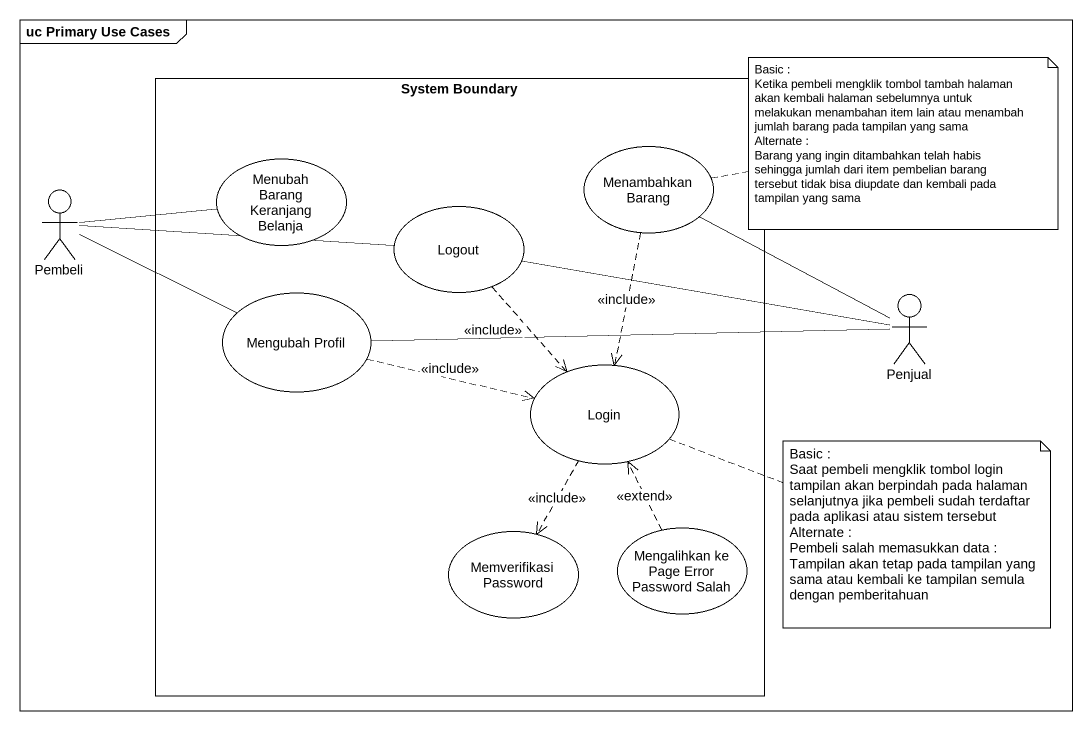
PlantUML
@startuml
mainframe uc Primary Use Cases
rectangle "System Boundary" as System_Boundary {
  usecase "Menubah Barang Keranjang Belanja" as Menubah_Barang_Keranjang
  usecase "Menambahkan Barang" as Menambahkan_Barang
  usecase Logout
  usecase "Mengubah Profil" as Mengubah_Profil
  usecase Login
  usecase "Memverifikasi Password" as Memverifikasi_Password
  usecase "Mengalihkan ke Page Error Password Salah" as Mengalihkan_ke_Page_Error
}
actor Pembeli
actor Penjual
Menambahkan_Barang -- Penjual
Menambahkan_Barang ..> Login : <<include>>
Pembeli -right- Menubah_Barang_Keranjang
Pembeli -right- Logout
Pembeli -right- Mengubah_Profil
Logout -right- Penjual
Logout ..> Login : <<include>>
Mengubah_Profil -right- Penjual
Mengubah_Profil .right.> Login : <<include>>
Login ..> Memverifikasi_Password : <<include>>
Mengalihkan_ke_Page_Error .up.> Login : <<extend>>
note right of Menambahkan_Barang
  Basic :
  Ketika pembeli mengklik tombol tambah halaman akan kembali halaman sebelumnya untuk melakukan menambahan item lain atau menambah jumlah barang pada tampilan yang sama
  Alternate :
  Barang yang ingin ditambahkan telah habis sehingga jumlah dari item pembelian barang tersebut tidak bisa diupdate dan kembali pada tampilan yang sama
end note
note right of Login
  Basic :
  Saat pembeli mengklik tombol login tampilan akan berpindah pada halaman selanjutnya jika pembeli sudah terdaftar pada aplikasi atau sistem tersebut
  Alternate :
  Pembeli salah memasukkan data : Tampilan akan tetap pada tampilan yang sama atau kembali ke tampilan semula dengan pemberitahuan
end note
@enduml
